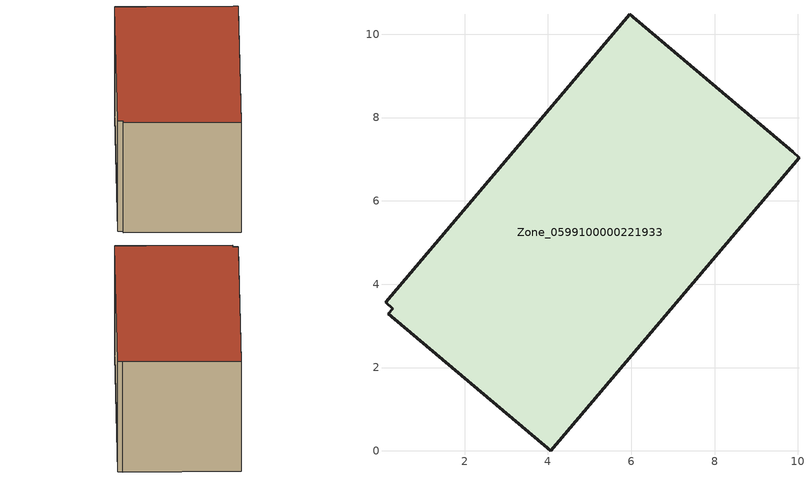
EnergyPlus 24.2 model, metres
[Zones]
Zone_0599100000221933
 floor ground (C_G): 0.17,3.29 0.27,3.41 0.1,3.56 5.96,10.48 9.87,7.17 10.03,7.04 4.07,0 z0.14
 wall outside (C_F): 0.17,3.29 4.07,0 10.03,7.04 9.87,7.17 5.96,10.48 0.1,3.56 0.27,3.41 0.17,3.29 z0.14:5.8
 roof outside (C_R): 0.27,3.41 0.17,3.29 4.07,0 10.03,7.04 9.87,7.17 5.96,10.48 0.1,3.56 z5.8
[BUILDING]
Pand.0599100000221933: North Axis=0; Terrain=City; Loads Convergence Tolerance Value=0.04; Temperature Convergence Tolerance Value=0.4; Solar Distribution=FullExterior; Maximum Number of Warmup Days=25; Minimum Number of Warmup Days=1
[Site:Location]
Rotterdam.The.Hague.AP_ZH_NLD Design_Conditions: Latitude=51.96; Longitude=4.45; Time Zone=1; Elevation=-4.5
[SITE:GROUNDTEMPERATURE:BUILDINGSURFACE]
18, 18, 18, 18, 18, 18, 18, 18, 18, 18, 18, 18
[MATERIAL] Thermal Absorptance=0.9; Solar Absorptance=0.7; Visible Absorptance=0.7
Name | Roughness | Thickness | Conductivity | Density | Specific Heat
G.TI.1946-1964 | MediumSmooth | 0.15 | 1 | 540 | 1210
F.TI.1946-1964 | Rough | 0.3 | 0.857143 | 1920 | 840
R.TI.1946-1964 | MediumRough | 0.2 | 0.277778 | 1500 | 1000
[CONSTRUCTION]
C_G: G.TI.1946-1964
C_F: F.TI.1946-1964
C_R: R.TI.1946-1964
[ZONE]
Zone_0599100000221933: Type=1; Multiplier=1; Ceiling Height=Autocalculate; Volume=Autocalculate; Floor Area=autocalculate; Part of Total Floor Area=Yes
[ZONEINFILTRATION:DESIGNFLOWRATE]
Infil_Zone_0599100000221933: Zone or ZoneList or Space or SpaceList=Zone_0599100000221933; Schedule=AlwaysOn; Design Flow Rate Calculation Method=Flow/Area; Flow Rate per Floor Area=0.003; Constant Term Coefficient=1; Temperature Term Coefficient=0; Velocity Term Coefficient=0; Velocity Squared Term Coefficient=0
[HVACTEMPLATE:ZONE:IDEALLOADSAIRSYSTEM]
Zone_0599100000221933: Maximum Heating Supply Air Temperature=50; Minimum Cooling Supply Air Temperature=13; Maximum Heating Supply Air Humidity Ratio=0.0156; Minimum Cooling Supply Air Humidity Ratio=0.0077; Heating Limit=NoLimit; Cooling Limit=NoLimit; Dehumidification Control Type=ConstantSensibleHeatRatio; Cooling Sensible Heat Ratio=0.7; Dehumidification Setpoint=60; Humidification Control Type=None; Humidification Setpoint=30; Outdoor Air Method=None; Outdoor Air Flow Rate per Person=0.00944; Outdoor Air Flow Rate per Zone Floor Area=0; Outdoor Air Flow Rate per Zone=0; Demand Controlled Ventilation Type=None; Outdoor Air Economizer Type=NoEconomizer; Heat Recovery Type=None; Sensible Heat Recovery Effectiveness=0.7; Latent Heat Recovery Effectiveness=0.65
[ZONECONTROL:THERMOSTAT]
ThermostatControl_Zone_0599100000221933: Zone or ZoneList=Zone_0599100000221933; Control Type Schedule=DualSetpointControlType; Control 1=Thermostat_Zone_0599100000221933; Temperature Difference Between Cutout And Setpoint=0
[THERMOSTATSETPOINT:DUALSETPOINT]
Thermostat_Zone_0599100000221933: Heating Setpoint Temperature Schedule=HeatingSetpoint_Zone_0599100000221933; Cooling Setpoint Temperature Schedule=CoolingSetpoint_Zone_0599100000221933
[SCHEDULE:COMPACT]
HeatingSetpoint_Zone_0599100000221933: Through: 12/31, For: AllDays, Until: 24:00, 21
CoolingSetpoint_Zone_0599100000221933: Through: 12/31, For: AllDays, Until: 24:00, 24
DualSetpointControlType: Through: 12/31, For: AllDays, Until: 24:00, 4
AlwaysOn: Through: 12/31, For: AllDays, Until: 24:00, 1
